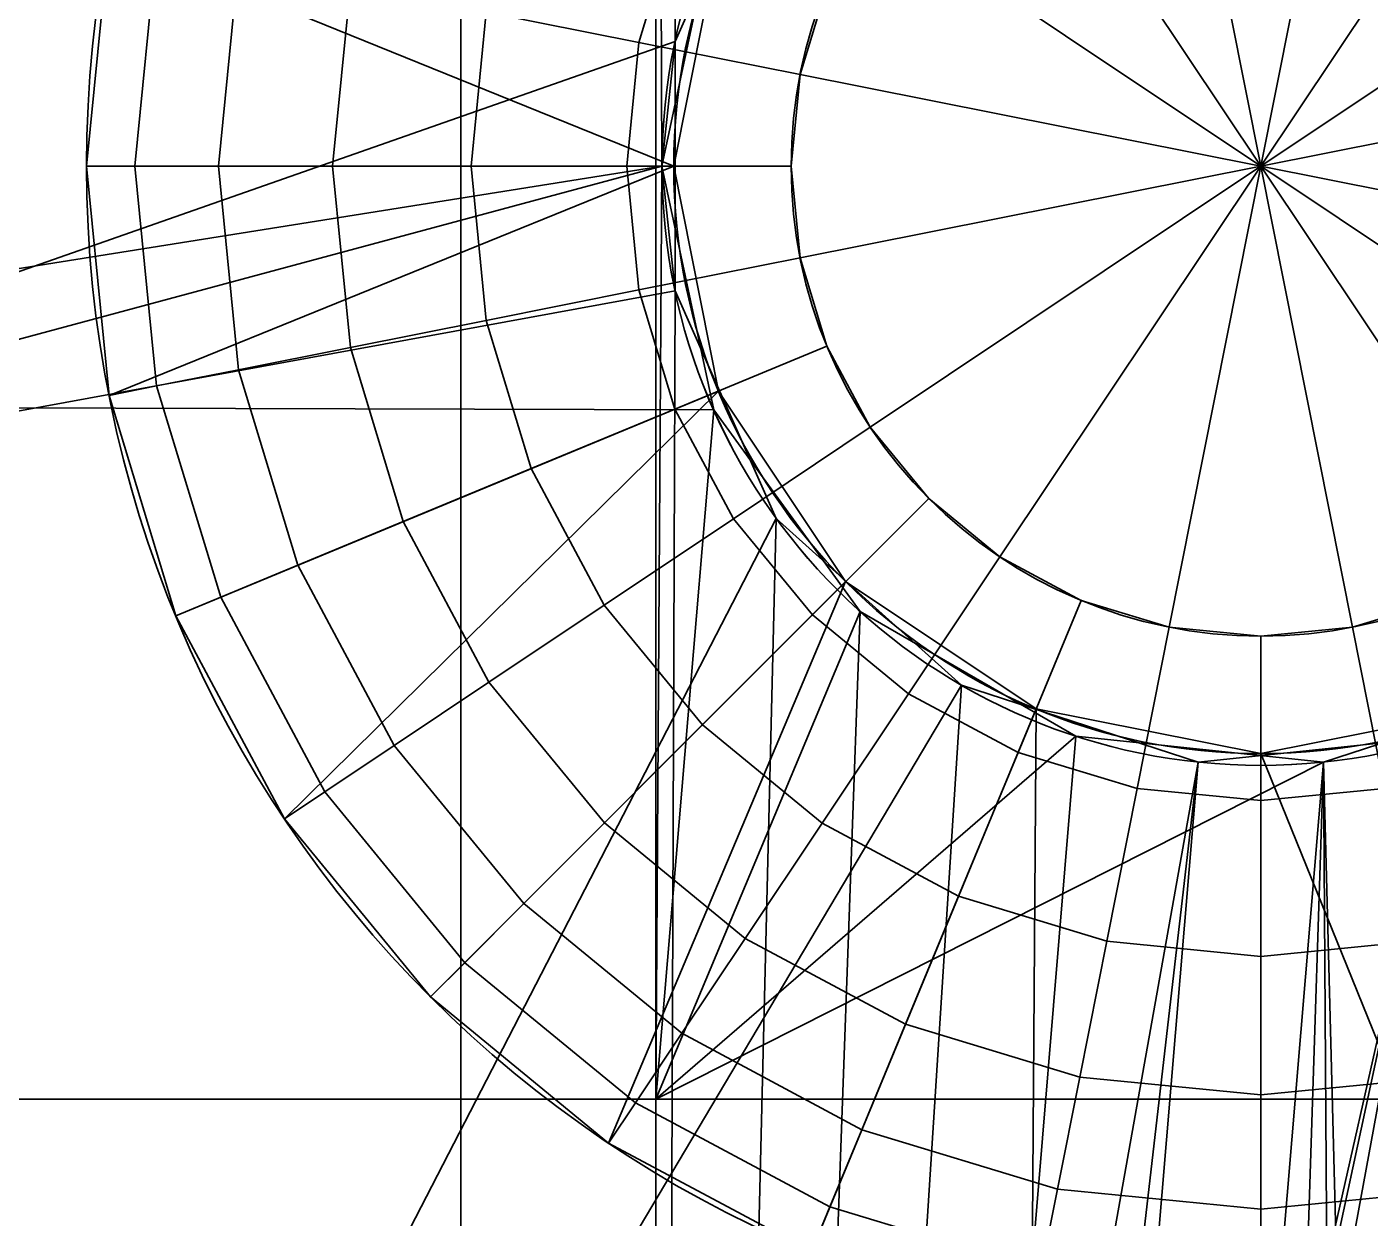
# Model space of a CAD drawing. Header units: millimetres. Extents: x 516 to 946, y 0 to 190.
# Drawn here: x 775.73 to 781.45, y 117.34 to 122.41 of the extents above; entities that cross this region are included whole.
import ezdxf

# ---------------------------------------------------------------- set-up
doc = ezdxf.new("R2010")
doc.units = ezdxf.units.MM
doc.layers.add('1', color=7, linetype='Continuous', true_color=0xffffff)

# ---------------------------------------------------------------- blocks, each defined once
blk = doc.blocks.new('UG_SURFACE_001')
at = {"layer": '1', "color": 252, "linetype": 'Continuous', "lineweight": 35}
for points in [[(262.028575, 128.719792, 3.5), (256.952375, 128.719792, 3.5), (256.952375, 117.845915, 3.5), (262.028575, 117.845915, 3.5)], [(262.028575, 117.845915, 1.5), (256.952375, 117.845915, 1.5), (256.952375, 128.719792, 1.5), (262.028575, 128.719792, 1.5)], [(262.858123, 128.719792, 3.5), (262.028575, 128.719792, 3.5), (262.028575, 117.845915, 3.5), (262.858123, 117.845915, 3.5)], [(262.858123, 117.845915, 1.5), (262.028575, 117.845915, 1.5), (262.028575, 128.719792, 1.5), (262.858123, 128.719792, 1.5)], [(262.858123, 128.719792, 3.5), (262.858123, 117.845915, 3.5), (262.884736, 121.816576, 3.5)], [(262.884736, 121.816576, 3.5), (263.105214, 122.853756, 3.5), (262.858123, 128.719792, 3.5)], [(262.858123, 128.719792, 1.5), (263.105214, 122.853756, 1.5), (262.884736, 121.816576, 1.5)], [(262.884736, 121.816576, 1.5), (262.858123, 117.845915, 1.5), (262.858123, 128.719792, 1.5)], [(263.105214, 122.853756, 1.5), (263.105214, 122.853756, 3.5), (262.884736, 121.816576, 3.5), (262.884736, 121.816576, 1.5)], [(263.105214, 120.779395, 3.5), (262.884736, 121.816576, 3.5), (262.858123, 117.845915, 3.5)], [(262.858123, 117.845915, 1.5), (262.884736, 121.816576, 1.5), (263.105214, 120.779395, 1.5)], [(262.884736, 121.816576, 1.5), (262.884736, 121.816576, 3.5), (263.105214, 120.779395, 3.5), (263.105214, 120.779395, 1.5)], [(262.858123, 117.845915, 3.5), (263.72847, 119.921558, 3.5), (263.105214, 120.779395, 3.5)], [(263.105214, 120.779395, 1.5), (263.72847, 119.921558, 1.5), (262.858123, 117.845915, 1.5)], [(263.105214, 120.779395, 1.5), (263.105214, 120.779395, 3.5), (263.72847, 119.921558, 3.5), (263.72847, 119.921558, 1.5)], [(262.858123, 117.845915, 3.5), (264.646769, 119.391382, 3.5), (263.72847, 119.921558, 3.5)], [(263.72847, 119.921558, 1.5), (264.646769, 119.391382, 1.5), (262.858123, 117.845915, 1.5)], [(263.72847, 119.921558, 1.5), (263.72847, 119.921558, 3.5), (264.646769, 119.391382, 3.5), (264.646769, 119.391382, 1.5)], [(266.709745, 119.608209, 3.5), (265.701294, 119.280547, 3.5), (262.858123, 117.845915, 3.5), (280.506521, 117.845915, 3.5)], [(280.506521, 117.845915, 1.5), (262.858123, 117.845915, 1.5), (265.701294, 119.280547, 1.5), (266.709745, 119.608209, 1.5)], [(265.701294, 119.280547, 1.5), (265.701294, 119.280547, 3.5), (266.709745, 119.608209, 3.5), (266.709745, 119.608209, 1.5)], [(265.701294, 119.280547, 3.5), (264.646769, 119.391382, 3.5), (262.858123, 117.845915, 3.5)], [(262.858123, 117.845915, 1.5), (264.646769, 119.391382, 1.5), (265.701294, 119.280547, 1.5)], [(264.646769, 119.391382, 1.5), (264.646769, 119.391382, 3.5), (265.701294, 119.280547, 3.5), (265.701294, 119.280547, 1.5)], [(262.028575, 117.845915, 3.5), (256.952375, 117.845915, 3.5), (256.952375, 113.101698, 3.5), (262.028575, 113.101698, 3.5)], [(262.028575, 113.101698, 1.5), (256.952375, 113.101698, 1.5), (256.952375, 117.845915, 1.5), (262.028575, 117.845915, 1.5)], [(262.858123, 117.845915, 3.5), (262.028575, 117.845915, 3.5), (262.028575, 113.101698, 3.5), (262.858123, 113.101698, 3.5)], [(262.858123, 113.101698, 1.5), (262.028575, 113.101698, 1.5), (262.028575, 117.845915, 1.5), (262.858123, 117.845915, 1.5)], [(280.506521, 117.845915, 3.5), (262.858123, 117.845915, 3.5), (262.858123, 113.101698, 3.5), (280.506521, 113.101698, 3.5)], [(280.506521, 113.101698, 1.5), (262.858123, 113.101698, 1.5), (262.858123, 117.845915, 1.5), (280.506521, 117.845915, 1.5)]]:
    blk.add_3dface(points, dxfattribs=at)
blk = doc.blocks.new('1стенка_MODEL')
at = {"layer": '1', "color": 252, "linetype": 'Continuous', "lineweight": 35, "extrusion": (0, 0, -1)}
blk.add_circle((-265.43475, 121.816575, -3.5), 2.55, dxfattribs=at)
at = {"layer": '1', "color": 252, "linetype": 'Continuous', "lineweight": 35}
blk.add_circle((265.43475, 121.816575, 1.5), 2.55, dxfattribs=at)
blk.add_blockref('UG_SURFACE_001', (0, 0), dxfattribs=at)
blk = doc.blocks.new('UG_SURFACE_002')
at = {"layer": '1', "color": 252, "linetype": 'Continuous', "lineweight": 35}
for points in [[(411.854982, 119.865932, 5.446716), (7.670435, 169.493556, 5.446716), (7.557361, 169.278637, 5.294975), (411.920667, 119.629063, 5.294975)], [(7.670435, 169.493556, 5.446716), (411.854982, 119.865932, 5.446716), (216.667414, 144.101843, 5.5), (201.001778, 146.025345, 5.5)], [(411.920667, 119.629063, 5.294975), (7.557361, 169.278637, 5.294975), (7.481808, 169.135034, 5.067878), (411.964566, 119.470797, 5.067878)], [(411.964566, 119.470797, 5.067878), (7.481808, 169.135034, 5.067878), (7.455277, 169.084609, 4.8), (411.979973, 119.415216, 4.8)], [(149.334699, 151.664004, 3.5), (161.549926, 150.164157, 3.5), (411.979973, 119.415216, 4.8), (7.455277, 169.084609, 4.8)], [(411.979973, 119.415216, 4.8), (161.549926, 150.164157, 3.5), (181.150854, 147.757471, 3.5)], [(411.979973, 119.415216, 4.8), (181.150854, 147.757471, 3.5), (189.036548, 146.789238, 3.5)], [(411.979973, 119.415216, 4.8), (189.036548, 146.789238, 3.5), (201.001778, 145.320088, 3.5)], [(411.979973, 119.415216, 4.8), (201.001778, 145.320088, 3.5), (210.923553, 144.101843, 3.5)], [(411.979973, 119.415216, 4.8), (210.923553, 144.101843, 3.5), (220.852703, 142.882705, 3.5)], [(220.852703, 143.587962, 5.5), (216.667414, 144.101843, 5.5), (411.854982, 119.865932, 5.446716)], [(411.854982, 119.865932, 5.446716), (234.482244, 141.914457, 5.5), (220.852703, 143.587962, 5.5)], [(411.979973, 119.415216, 4.8), (220.852703, 142.882705, 3.5), (228.738382, 141.914457, 3.5)], [(411.979973, 119.415216, 4.8), (228.738382, 141.914457, 3.5), (248.589307, 139.477074, 3.5)], [(411.854982, 119.865932, 5.446716), (240.703627, 141.150564, 5.5), (234.482244, 141.914457, 5.5)], [(254.333168, 139.477074, 5.5), (240.703627, 141.150564, 5.5), (411.854982, 119.865932, 5.446716)], [(411.979973, 119.415216, 4.8), (248.589307, 139.477074, 3.5), (260.30454, 138.03862, 3.5)], [(411.854982, 119.865932, 5.446716), (260.30454, 138.743877, 5.5), (254.333168, 139.477074, 5.5)], [(274.184078, 137.039676, 5.5), (260.30454, 138.743877, 5.5), (411.854982, 119.865932, 5.446716)], [(411.979973, 119.415216, 4.8), (260.30454, 138.03862, 3.5), (280.655473, 135.539845, 3.5)]]:
    blk.add_3dface(points, dxfattribs=at)
blk = doc.blocks.new('3пояс_верхний_MODEL')
at = {"layer": '1', "color": 252, "linetype": 'Continuous', "lineweight": 35}
blk.add_blockref('UG_SURFACE_002', (0, 0), dxfattribs=at)
blk = doc.blocks.new('UG_SURFACE_009')
at = {"layer": '1', "color": 252, "linetype": 'Continuous', "lineweight": 35}
for points in [[(257.145762, 128.96879, 5.5), (261.699051, 149.744645, 5.5), (262.858123, 150.520265, 5.5), (262.858123, 99.289857, 5.5)], [(262.858123, 99.289857, 5.5), (262.858123, 150.520265, 5.5), (262.940466, 122.346751, 5.5), (262.940466, 121.2864, 5.5)], [(263.371766, 123.315424, 5.5), (262.940466, 122.346751, 5.5), (262.858123, 150.520265, 5.5)], [(262.940466, 122.346751, 7), (263.371766, 123.315424, 7), (258.99449, 135.264337, 7), (256.605238, 120.127857, 7)], [(277.752072, 130.618811, 5.5), (264.56365, 99.390544, 5.5), (267.141044, 119.921558, 5.5), (267.7643, 120.779395, 5.5)], [(265.481949, 98.860368, 5.5), (264.56365, 99.390544, 5.5), (277.752072, 130.618811, 5.5), (274.910837, 108.508267, 5.5)], [(262.858123, 99.289857, 5.5), (262.500674, 99.17371, 5.5), (254.832983, 107.82595, 5.5), (257.145762, 128.96879, 5.5)], [(262.940466, 122.346751, 7), (262.940466, 122.346751, 5.5), (263.371766, 123.315424, 5.5), (263.371766, 123.315424, 7)], [(262.884736, 121.816576, 7), (262.940466, 122.346751, 7), (256.605238, 120.127857, 7)], [(262.940466, 122.346751, 5.5), (262.940466, 122.346751, 7), (262.884736, 121.816576, 7)], [(262.884736, 121.816576, 7), (262.940466, 121.2864, 5.5), (262.940466, 122.346751, 5.5)], [(256.605238, 120.127857, 7), (262.940466, 121.2864, 7), (262.884736, 121.816576, 7)], [(262.884736, 121.816576, 7), (262.940466, 121.2864, 7), (262.940466, 121.2864, 5.5)], [(264.56365, 99.390544, 7), (267.984748, 121.816576, 7), (267.7643, 120.779395, 7)], [(267.984748, 121.816576, 7), (264.56365, 99.390544, 7), (265.481949, 98.860368, 7)], [(267.984748, 121.816576, 7), (265.481949, 98.860368, 7), (266.105205, 98.002523, 7)], [(256.605238, 120.127857, 7), (255.390465, 104.852207, 7), (263.371766, 120.31772, 7), (262.940466, 121.2864, 7)], [(262.940466, 121.2864, 5.5), (263.371766, 120.31772, 5.5), (262.858123, 99.289857, 5.5)], [(263.371766, 120.31772, 7), (263.371766, 120.31772, 5.5), (262.940466, 121.2864, 5.5), (262.940466, 121.2864, 7)], [(267.7643, 120.779395, 7), (267.141044, 119.921558, 7), (264.56365, 99.390544, 7)], [(264.159739, 119.608209, 7), (263.371766, 120.31772, 7), (255.390465, 104.852207, 7)], [(262.858123, 99.289857, 5.5), (263.371766, 120.31772, 5.5), (264.159739, 119.608209, 5.5)], [(264.159739, 119.608209, 7), (264.159739, 119.608209, 5.5), (263.371766, 120.31772, 5.5), (263.371766, 120.31772, 7)], [(267.141044, 119.921558, 7), (266.222745, 119.391382, 7), (263.509125, 99.501379, 7), (264.56365, 99.390544, 7)], [(264.56365, 99.390544, 5.5), (266.222745, 119.391382, 5.5), (267.141044, 119.921558, 5.5)], [(261.281401, 97.495519, 7), (265.16819, 119.280547, 7), (264.159739, 119.608209, 7), (255.390465, 104.852207, 7)], [(264.159739, 119.608209, 5.5), (265.16819, 119.280547, 5.5), (262.858123, 99.289857, 5.5)], [(265.16819, 119.280547, 7), (265.16819, 119.280547, 5.5), (264.159739, 119.608209, 5.5), (264.159739, 119.608209, 7)], [(261.281401, 97.495519, 7), (266.222745, 119.391382, 7), (265.16819, 119.280547, 7)], [(266.222745, 119.391382, 7), (261.281401, 97.495519, 7), (261.71267, 98.464198, 7)], [(266.222745, 119.391382, 7), (261.71267, 98.464198, 7), (262.500674, 99.17371, 7)], [(262.500674, 99.17371, 7), (263.509125, 99.501379, 7), (266.222745, 119.391382, 7)], [(265.16819, 119.280547, 5.5), (266.222745, 119.391382, 5.5), (264.56365, 99.390544, 5.5), (263.509125, 99.501379, 5.5)], [(266.222745, 119.391382, 7), (266.222745, 119.391382, 5.5), (265.16819, 119.280547, 5.5), (265.16819, 119.280547, 7)], [(263.509125, 99.501379, 5.5), (262.858123, 99.289857, 5.5), (265.16819, 119.280547, 5.5)]]:
    blk.add_3dface(points, dxfattribs=at)
blk = doc.blocks.new('6стойка_отверстие_ровнее_MODEL')
at = {"layer": '1', "color": 252, "linetype": 'Continuous', "lineweight": 35}
blk.add_circle((265.4348, 121.8166, 5.5), 2.55, dxfattribs=at)
at = {"layer": '1', "color": 252, "linetype": 'Continuous', "lineweight": 35, "extrusion": (0, 0, -1)}
blk.add_circle((-265.4348, 121.8166, -7), 2.55, dxfattribs=at)
blk.add_arc((-453.7756, 96.7618, -6.3), 199.25, 344.826358, 15.421108, dxfattribs=at)
at = {"layer": '1', "color": 252, "linetype": 'Continuous', "lineweight": 35}
for centre, radius, start, end in [((453.7756, 96.7618, 5.5), 199.25, 164.578892, 195.173642), ((453.7756, 96.7618, 7), 198.55, 164.653937, 195.097406)]:
    blk.add_arc(centre, radius, start, end, dxfattribs=at)
blk.add_blockref('UG_SURFACE_009', (0, 0), dxfattribs=at)
blk = doc.blocks.new('UG_SURFACE_010')
at = {"layer": '1', "color": 252, "linetype": 'Continuous', "lineweight": 35}
for points in [[(263.105214, 122.853756, 3.5), (262.884736, 121.816576, 3.5), (256.484419, 120.798707, 3.5), (258.157283, 131.905213, 3.5)], [(258.157283, 131.905213, 5.5), (256.484419, 120.798707, 5.5), (262.884736, 121.816576, 5.5), (263.105214, 122.853756, 5.5)], [(263.105214, 122.853756, 3.5), (263.105214, 122.853756, 5.5), (262.884736, 121.816576, 5.5), (262.884736, 121.816576, 3.5)], [(256.484419, 120.798707, 3.5), (262.884736, 121.816576, 3.5), (263.105214, 120.779395, 3.5)], [(263.105214, 120.779395, 5.5), (262.884736, 121.816576, 5.5), (256.484419, 120.798707, 5.5)], [(262.884736, 121.816576, 3.5), (262.884736, 121.816576, 5.5), (263.105214, 120.779395, 5.5), (263.105214, 120.779395, 3.5)], [(255.402476, 108.996242, 3.5), (256.484419, 120.798707, 3.5), (262.987673, 99.390544, 3.5), (262.069374, 98.860368, 3.5)], [(262.069374, 98.860368, 5.5), (262.987673, 99.390544, 5.5), (256.484419, 120.798707, 5.5), (255.402476, 108.996242, 5.5)], [(263.105214, 120.779395, 3.5), (263.72847, 119.921558, 3.5), (262.987673, 99.390544, 3.5), (256.484419, 120.798707, 3.5)], [(256.484419, 120.798707, 5.5), (262.987673, 99.390544, 5.5), (263.72847, 119.921558, 5.5), (263.105214, 120.779395, 5.5)], [(263.105214, 120.779395, 3.5), (263.105214, 120.779395, 5.5), (263.72847, 119.921558, 5.5), (263.72847, 119.921558, 3.5)], [(263.72847, 119.921558, 3.5), (264.646769, 119.391382, 3.5), (262.987673, 99.390544, 3.5)], [(262.987673, 99.390544, 5.5), (264.646769, 119.391382, 5.5), (263.72847, 119.921558, 5.5)], [(263.72847, 119.921558, 3.5), (263.72847, 119.921558, 5.5), (264.646769, 119.391382, 5.5), (264.646769, 119.391382, 3.5)], [(265.701294, 119.280547, 3.5), (266.709745, 119.608209, 3.5), (274.405003, 108.43499, 3.5), (265.050679, 99.17371, 3.5)], [(265.701294, 119.280547, 3.5), (265.701294, 119.280547, 5.5), (266.709745, 119.608209, 5.5), (266.709745, 119.608209, 3.5)], [(274.405003, 108.43499, 5.5), (266.709745, 119.608209, 5.5), (265.701294, 119.280547, 5.5), (266.269952, 97.495519, 5.5)], [(264.042199, 99.501379, 3.5), (262.987673, 99.390544, 3.5), (264.646769, 119.391382, 3.5), (265.701294, 119.280547, 3.5)], [(265.701294, 119.280547, 5.5), (264.646769, 119.391382, 5.5), (262.987673, 99.390544, 5.5), (264.042199, 99.501379, 5.5)], [(264.646769, 119.391382, 3.5), (264.646769, 119.391382, 5.5), (265.701294, 119.280547, 5.5), (265.701294, 119.280547, 3.5)], [(265.050679, 99.17371, 3.5), (264.042199, 99.501379, 3.5), (265.701294, 119.280547, 3.5)], [(265.701294, 119.280547, 5.5), (264.042199, 99.501379, 5.5), (265.050679, 99.17371, 5.5)], [(265.050679, 99.17371, 5.5), (265.838653, 98.464198, 5.5), (265.701294, 119.280547, 5.5)], [(265.838653, 98.464198, 5.5), (266.269952, 97.495519, 5.5), (265.701294, 119.280547, 5.5)]]:
    blk.add_3dface(points, dxfattribs=at)
blk = doc.blocks.new('7прокладка_отв_ровнее_MODEL')
at = {"layer": '1', "color": 252, "linetype": 'Continuous', "lineweight": 35, "extrusion": (0, 0, -1)}
for centre in [(-265.4348, 121.8166, -3.5), (-265.4348, 121.8166, -5.5)]:
    blk.add_circle(centre, 2.55, dxfattribs=at)
at = {"layer": '1', "color": 252, "linetype": 'Continuous', "lineweight": 35}
blk.add_blockref('UG_SURFACE_010', (0, 0), dxfattribs=at)
blk = doc.blocks.new('UG_SURFACE_008')
at = {"layer": '1', "color": 252, "linetype": 'Continuous', "lineweight": 35}
for points in [[(-1.11114, 1.662939, -2.5), (-0.765367, 1.847759, -2.5), (-0.390181, 1.96157, -2.5), (0, 0, -2.5)], [(-0.390181, 1.96157, 8), (-0.765367, 1.847759, 8), (-1.11114, 1.662939, 8), (0, 0, 8)], [(-0.390181, 1.96157, -2.5), (0, 2, -2.5), (0.390181, 1.96157, -2.5), (0, 0, -2.5)], [(0.390181, 1.96157, 8), (0, 2, 8), (-0.390181, 1.96157, 8), (0, 0, 8)], [(0.390181, 1.96157, -2.5), (0.765367, 1.847759, -2.5), (1.11114, 1.662939, -2.5), (0, 0, -2.5)], [(1.11114, 1.662939, 8), (0.765367, 1.847759, 8), (0.390181, 1.96157, 8), (0, 0, 8)], [(-2.5, 0), (-2.309699, 0.956709), (-4.619398, 1.913417), (-4.903927, 0.975452)], [(-1.662939, 1.11114, -2.5), (-1.414214, 1.414214, -2.5), (-1.11114, 1.662939, -2.5), (0, 0, -2.5)], [(-1.11114, 1.662939, 8), (-1.414214, 1.414214, 8), (-1.662939, 1.11114, 8), (0, 0, 8)], [(1.11114, 1.662939, -2.5), (1.414214, 1.414214, -2.5), (1.662939, 1.11114, -2.5), (0, 0, -2.5)], [(1.662939, 1.11114, 8), (1.414214, 1.414214, 8), (1.11114, 1.662939, 8), (0, 0, 8)], [(-2.494494, 1.033253, -2.41858), (-2.648141, 0.526748, -2.41858), (-3.298055, 0.656024, -2.178669), (-3.1067, 1.286837, -2.178669)], [(-3.1067, 1.286837, 7.678669), (-3.298055, 0.656024, 7.678669), (-2.648141, 0.526748, 7.91858), (-2.494494, 1.033253, 7.91858)], [(0, 0, -2.5), (-1.96157, 0.390181, -2.5), (-1.847759, 0.765367, -2.5), (-1.662939, 1.11114, -2.5)], [(-1.662939, 1.11114, 8), (-1.847759, 0.765367, 8), (-1.96157, 0.390181, 8), (0, 0, 8)], [(1.662939, 1.11114, -2.5), (1.847759, 0.765367, -2.5), (1.96157, 0.390181, -2.5), (0, 0, -2.5)], [(1.96157, 0.390181, 8), (1.847759, 0.765367, 8), (1.662939, 1.11114, 8), (0, 0, 8)], [(-1.847759, 0.765367, -2.5), (-1.96157, 0.390181, -2.5), (-2.648141, 0.526748, -2.41858), (-2.494494, 1.033253, -2.41858)], [(-2.494494, 1.033253, 7.91858), (-2.648141, 0.526748, 7.91858), (-1.96157, 0.390181, 8), (-1.847759, 0.765367, 8)], [(-4.701573, 0.935201, -0.673863), (-4.793682, 0, -0.673863), (-5, 0), (-4.903927, 0.975452)], [(-4.903927, 0.975452), (-5, 0), (-2.5, 0)], [(-2.309699, 0.956709, 5.5), (-2.5, 0, 5.5), (-5, 0, 5.5), (-4.903927, 0.975452, 5.5)], [(-4.903927, 0.975452, 5.5), (-5, 0, 5.5), (-4.793682, 0, 6.173863), (-4.701573, 0.935201, 6.173863)], [(-4.352931, 0.865852, -1.282384), (-4.43821, 0, -1.282384), (-4.793682, 0, -0.673863), (-4.701573, 0.935201, -0.673863)], [(-4.701573, 0.935201, 6.173863), (-4.793682, 0, 6.173863), (-4.43821, 0, 6.782384), (-4.352931, 0.865852, 6.782384)], [(-2.5, 0), (-2.5, 0, 5.5), (-2.309699, 0.956709, 5.5), (-2.309699, 0.956709)], [(-3.876615, 0.771107, -1.793075), (-3.952562, 0, -1.793075), (-4.43821, 0, -1.282384), (-4.352931, 0.865852, -1.282384)], [(-4.352931, 0.865852, 6.782384), (-4.43821, 0, 6.782384), (-3.952562, 0, 7.293075), (-3.876615, 0.771107, 7.293075)], [(-3.298055, 0.656024, -2.178669), (-3.362668, 0, -2.178669), (-3.952562, 0, -1.793075), (-3.876615, 0.771107, -1.793075)], [(-3.876615, 0.771107, 7.293075), (-3.952562, 0, 7.293075), (-3.362668, 0, 7.678669), (-3.298055, 0.656024, 7.678669)], [(-2.648141, 0.526748, -2.41858), (-2.700021, 0, -2.41858), (-3.362668, 0, -2.178669), (-3.298055, 0.656024, -2.178669)], [(-3.298055, 0.656024, 7.678669), (-3.362668, 0, 7.678669), (-2.700021, 0, 7.91858), (-2.648141, 0.526748, 7.91858)], [(-1.96157, 0.390181, -2.5), (-2, 0, -2.5), (-2.700021, 0, -2.41858), (-2.648141, 0.526748, -2.41858)], [(-2.648141, 0.526748, 7.91858), (-2.700021, 0, 7.91858), (-2, 0, 8), (-1.96157, 0.390181, 8)], [(-1.96157, -0.390181, -2.5), (-2, 0, -2.5), (-1.96157, 0.390181, -2.5), (0, 0, -2.5)], [(-1.96157, 0.390181, 8), (-2, 0, 8), (-1.96157, -0.390181, 8), (0, 0, 8)], [(1.96157, 0.390181, -2.5), (2, 0, -2.5), (1.96157, -0.390181, -2.5), (0, 0, -2.5)], [(1.96157, -0.390181, 8), (2, 0, 8), (1.96157, 0.390181, 8), (0, 0, 8)], [(-4.793682, 0, -0.673863), (-4.701573, -0.935201, -0.673863), (-4.903927, -0.975452), (-5, 0)], [(-2.5, 0), (-5, 0), (-4.903927, -0.975452)], [(-4.903927, -0.975452, 5.5), (-5, 0, 5.5), (-2.5, 0, 5.5)], [(-5, 0, 5.5), (-4.903927, -0.975452, 5.5), (-4.701573, -0.935201, 6.173863), (-4.793682, 0, 6.173863)], [(-4.903927, -0.975452), (-4.619398, -1.913417), (-2.309699, -0.956709), (-2.5, 0)], [(-2.5, 0, 5.5), (-2.309699, -0.956709, 5.5), (-4.619398, -1.913417, 5.5), (-4.903927, -0.975452, 5.5)], [(-4.43821, 0, -1.282384), (-4.352931, -0.865852, -1.282384), (-4.701573, -0.935201, -0.673863), (-4.793682, 0, -0.673863)], [(-4.793682, 0, 6.173863), (-4.701573, -0.935201, 6.173863), (-4.352931, -0.865852, 6.782384), (-4.43821, 0, 6.782384)], [(-3.952562, 0, -1.793075), (-3.876615, -0.771107, -1.793075), (-4.352931, -0.865852, -1.282384), (-4.43821, 0, -1.282384)], [(-4.43821, 0, 6.782384), (-4.352931, -0.865852, 6.782384), (-3.876615, -0.771107, 7.293075), (-3.952562, 0, 7.293075)], [(-3.362668, 0, -2.178669), (-3.298055, -0.656024, -2.178669), (-3.876615, -0.771107, -1.793075), (-3.952562, 0, -1.793075)], [(-3.952562, 0, 7.293075), (-3.876615, -0.771107, 7.293075), (-3.298055, -0.656024, 7.678669), (-3.362668, 0, 7.678669)], [(-2.700021, 0, -2.41858), (-2.648141, -0.526748, -2.41858), (-3.298055, -0.656024, -2.178669), (-3.362668, 0, -2.178669)], [(-3.362668, 0, 7.678669), (-3.298055, -0.656024, 7.678669), (-2.648141, -0.526748, 7.91858), (-2.700021, 0, 7.91858)], [(-2, 0, -2.5), (-1.96157, -0.390181, -2.5), (-2.648141, -0.526748, -2.41858), (-2.700021, 0, -2.41858)], [(-2.700021, 0, 7.91858), (-2.648141, -0.526748, 7.91858), (-1.96157, -0.390181, 8), (-2, 0, 8)], [(-2.309699, -0.956709), (-2.309699, -0.956709, 5.5), (-2.5, 0, 5.5), (-2.5, 0)], [(-1.662939, -1.11114, -2.5), (-1.847759, -0.765367, -2.5), (-1.96157, -0.390181, -2.5), (0, 0, -2.5)], [(0, 0, 8), (-1.96157, -0.390181, 8), (-1.847759, -0.765367, 8), (-1.662939, -1.11114, 8)], [(-1.11114, -1.662939, -2.5), (-1.414214, -1.414214, -2.5), (-1.662939, -1.11114, -2.5), (0, 0, -2.5)], [(-1.662939, -1.11114, 8), (-1.414214, -1.414214, 8), (-1.11114, -1.662939, 8), (0, 0, 8)], [(-0.390181, -1.96157, -2.5), (-0.765367, -1.847759, -2.5), (-1.11114, -1.662939, -2.5), (0, 0, -2.5)], [(-1.11114, -1.662939, 8), (-0.765367, -1.847759, 8), (-0.390181, -1.96157, 8), (0, 0, 8)], [(0.390181, -1.96157, -2.5), (0, -2, -2.5), (-0.390181, -1.96157, -2.5), (0, 0, -2.5)], [(-0.390181, -1.96157, 8), (0, -2, 8), (0.390181, -1.96157, 8), (0, 0, 8)], [(1.96157, -0.390181, -2.5), (1.847759, -0.765367, -2.5), (1.662939, -1.11114, -2.5), (0, 0, -2.5)], [(1.662939, -1.11114, -2.5), (1.414214, -1.414214, -2.5), (1.11114, -1.662939, -2.5), (0, 0, -2.5)], [(1.11114, -1.662939, -2.5), (0.765367, -1.847759, -2.5), (0.390181, -1.96157, -2.5), (0, 0, -2.5)], [(0.390181, -1.96157, 8), (0.765367, -1.847759, 8), (1.11114, -1.662939, 8), (0, 0, 8)], [(1.11114, -1.662939, 8), (1.414214, -1.414214, 8), (1.662939, -1.11114, 8), (0, 0, 8)], [(1.662939, -1.11114, 8), (1.847759, -0.765367, 8), (1.96157, -0.390181, 8), (0, 0, 8)], [(-1.96157, -0.390181, -2.5), (-1.847759, -0.765367, -2.5), (-2.494494, -1.033253, -2.41858), (-2.648141, -0.526748, -2.41858)], [(-2.648141, -0.526748, 7.91858), (-2.494494, -1.033253, 7.91858), (-1.847759, -0.765367, 8), (-1.96157, -0.390181, 8)], [(-2.648141, -0.526748, -2.41858), (-2.494494, -1.033253, -2.41858), (-3.1067, -1.286837, -2.178669), (-3.298055, -0.656024, -2.178669)], [(-3.298055, -0.656024, 7.678669), (-3.1067, -1.286837, 7.678669), (-2.494494, -1.033253, 7.91858), (-2.648141, -0.526748, 7.91858)], [(-3.298055, -0.656024, -2.178669), (-3.1067, -1.286837, -2.178669), (-3.651692, -1.51258, -1.793075), (-3.876615, -0.771107, -1.793075)], [(-3.876615, -0.771107, 7.293075), (-3.651692, -1.51258, 7.293075), (-3.1067, -1.286837, 7.678669), (-3.298055, -0.656024, 7.678669)], [(-3.876615, -0.771107, -1.793075), (-3.651692, -1.51258, -1.793075), (-4.100371, -1.698429, -1.282384), (-4.352931, -0.865852, -1.282384)], [(-4.352931, -0.865852, 6.782384), (-4.100371, -1.698429, 6.782384), (-3.651692, -1.51258, 7.293075), (-3.876615, -0.771107, 7.293075)], [(-1.847759, -0.765367, -2.5), (-1.662939, -1.11114, -2.5), (-2.244985, -1.500051, -2.41858), (-2.494494, -1.033253, -2.41858)], [(-2.494494, -1.033253, 7.91858), (-2.244985, -1.500051, 7.91858), (-1.662939, -1.11114, 8), (-1.847759, -0.765367, 8)], [(-4.352931, -0.865852, -1.282384), (-4.100371, -1.698429, -1.282384), (-4.428785, -1.834463, -0.673863), (-4.701573, -0.935201, -0.673863)], [(-4.701573, -0.935201, 6.173863), (-4.428785, -1.834463, 6.173863), (-4.100371, -1.698429, 6.782384), (-4.352931, -0.865852, 6.782384)], [(-4.701573, -0.935201, -0.673863), (-4.428785, -1.834463, -0.673863), (-4.619398, -1.913417), (-4.903927, -0.975452)], [(-4.903927, -0.975452, 5.5), (-4.619398, -1.913417, 5.5), (-4.428785, -1.834463, 6.173863), (-4.701573, -0.935201, 6.173863)], [(-2.309699, -0.956709), (-4.619398, -1.913417), (-4.157348, -2.777851)], [(-4.157348, -2.777851, 5.5), (-4.619398, -1.913417, 5.5), (-2.309699, -0.956709, 5.5)], [(-4.157348, -2.777851), (-3.535534, -3.535534), (-1.767767, -1.767767), (-2.309699, -0.956709)], [(-2.309699, -0.956709, 5.5), (-1.767767, -1.767767, 5.5), (-3.535534, -3.535534, 5.5), (-4.157348, -2.777851, 5.5)], [(-1.767767, -1.767767), (-1.767767, -1.767767, 5.5), (-2.309699, -0.956709, 5.5), (-2.309699, -0.956709)], [(-2.494494, -1.033253, -2.41858), (-2.244985, -1.500051, -2.41858), (-2.795956, -1.868198, -2.178669), (-3.1067, -1.286837, -2.178669)], [(-3.1067, -1.286837, 7.678669), (-2.795956, -1.868198, 7.678669), (-2.244985, -1.500051, 7.91858), (-2.494494, -1.033253, 7.91858)], [(-1.662939, -1.11114, -2.5), (-1.414214, -1.414214, -2.5), (-1.909203, -1.909203, -2.41858), (-2.244985, -1.500051, -2.41858)], [(-2.244985, -1.500051, 7.91858), (-1.909203, -1.909203, 7.91858), (-1.414214, -1.414214, 8), (-1.662939, -1.11114, 8)], [(-3.1067, -1.286837, -2.178669), (-2.795956, -1.868198, -2.178669), (-3.286436, -2.195926, -1.793075), (-3.651692, -1.51258, -1.793075)], [(-3.651692, -1.51258, 7.293075), (-3.286436, -2.195926, 7.293075), (-2.795956, -1.868198, 7.678669), (-3.1067, -1.286837, 7.678669)], [(-1.414214, -1.414214, -2.5), (-1.11114, -1.662939, -2.5), (-1.500051, -2.244985, -2.41858), (-1.909203, -1.909203, -2.41858)], [(-1.909203, -1.909203, 7.91858), (-1.500051, -2.244985, 7.91858), (-1.11114, -1.662939, 8), (-1.414214, -1.414214, 8)], [(-3.651692, -1.51258, -1.793075), (-3.286436, -2.195926, -1.793075), (-3.690237, -2.465737, -1.282384), (-4.100371, -1.698429, -1.282384)], [(-4.100371, -1.698429, 6.782384), (-3.690237, -2.465737, 6.782384), (-3.286436, -2.195926, 7.293075), (-3.651692, -1.51258, 7.293075)], [(-2.244985, -1.500051, -2.41858), (-1.909203, -1.909203, -2.41858), (-2.377765, -2.377765, -2.178669), (-2.795956, -1.868198, -2.178669)], [(-2.795956, -1.868198, 7.678669), (-2.377765, -2.377765, 7.678669), (-1.909203, -1.909203, 7.91858), (-2.244985, -1.500051, 7.91858)], [(-4.100371, -1.698429, -1.282384), (-3.690237, -2.465737, -1.282384), (-3.985801, -2.663227, -0.673863), (-4.428785, -1.834463, -0.673863)], [(-4.428785, -1.834463, 6.173863), (-3.985801, -2.663227, 6.173863), (-3.690237, -2.465737, 6.782384), (-4.100371, -1.698429, 6.782384)], [(-1.11114, -1.662939, -2.5), (-0.765367, -1.847759, -2.5), (-1.033253, -2.494494, -2.41858), (-1.500051, -2.244985, -2.41858)], [(-1.500051, -2.244985, 7.91858), (-1.033253, -2.494494, 7.91858), (-0.765367, -1.847759, 8), (-1.11114, -1.662939, 8)], [(-1.767767, -1.767767), (-3.535534, -3.535534), (-2.777851, -4.157348)], [(-2.777851, -4.157348, 5.5), (-3.535534, -3.535534, 5.5), (-1.767767, -1.767767, 5.5)], [(-2.777851, -4.157348), (-1.913417, -4.619398), (-0.956709, -2.309699), (-1.767767, -1.767767)], [(-1.767767, -1.767767, 5.5), (-0.956709, -2.309699, 5.5), (-1.913417, -4.619398, 5.5), (-2.777851, -4.157348, 5.5)], [(-0.956709, -2.309699), (-0.956709, -2.309699, 5.5), (-1.767767, -1.767767, 5.5), (-1.767767, -1.767767)], [(-4.428785, -1.834463, -0.673863), (-3.985801, -2.663227, -0.673863), (-4.157348, -2.777851), (-4.619398, -1.913417)], [(-4.619398, -1.913417, 5.5), (-4.157348, -2.777851, 5.5), (-3.985801, -2.663227, 6.173863), (-4.428785, -1.834463, 6.173863)], [(-2.795956, -1.868198, -2.178669), (-2.377765, -2.377765, -2.178669), (-2.794884, -2.794884, -1.793075), (-3.286436, -2.195926, -1.793075)], [(-3.286436, -2.195926, 7.293075), (-2.794884, -2.794884, 7.293075), (-2.377765, -2.377765, 7.678669), (-2.795956, -1.868198, 7.678669)], [(-0.765367, -1.847759, -2.5), (-0.390181, -1.96157, -2.5), (-0.526748, -2.648141, -2.41858), (-1.033253, -2.494494, -2.41858)], [(-1.033253, -2.494494, 7.91858), (-0.526748, -2.648141, 7.91858), (-0.390181, -1.96157, 8), (-0.765367, -1.847759, 8)], [(0.390181, -1.96157, -2.5), (0.765367, -1.847759, -2.5), (1.033253, -2.494494, -2.41858), (0.526748, -2.648141, -2.41858)], [(0.526748, -2.648141, 7.91858), (1.033253, -2.494494, 7.91858), (0.765367, -1.847759, 8), (0.390181, -1.96157, 8)], [(-1.909203, -1.909203, -2.41858), (-1.500051, -2.244985, -2.41858), (-1.868198, -2.795956, -2.178669), (-2.377765, -2.377765, -2.178669)], [(-2.377765, -2.377765, 7.678669), (-1.868198, -2.795956, 7.678669), (-1.500051, -2.244985, 7.91858), (-1.909203, -1.909203, 7.91858)], [(-0.390181, -1.96157, -2.5), (0, -2, -2.5), (0, -2.700021, -2.41858), (-0.526748, -2.648141, -2.41858)], [(-0.526748, -2.648141, 7.91858), (0, -2.700021, 7.91858), (0, -2, 8), (-0.390181, -1.96157, 8)], [(0, -2, -2.5), (0.390181, -1.96157, -2.5), (0.526748, -2.648141, -2.41858), (0, -2.700021, -2.41858)], [(0, -2.700021, 7.91858), (0.526748, -2.648141, 7.91858), (0.390181, -1.96157, 8), (0, -2, 8)], [(-3.286436, -2.195926, -1.793075), (-2.794884, -2.794884, -1.793075), (-3.138288, -3.138288, -1.282384), (-3.690237, -2.465737, -1.282384)], [(-3.690237, -2.465737, 6.782384), (-3.138288, -3.138288, 6.782384), (-2.794884, -2.794884, 7.293075), (-3.286436, -2.195926, 7.293075)], [(-1.500051, -2.244985, -2.41858), (-1.033253, -2.494494, -2.41858), (-1.286837, -3.1067, -2.178669), (-1.868198, -2.795956, -2.178669)], [(-1.868198, -2.795956, 7.678669), (-1.286837, -3.1067, 7.678669), (-1.033253, -2.494494, 7.91858), (-1.500051, -2.244985, 7.91858)], [(-0.956709, -2.309699), (-1.913417, -4.619398), (-0.975452, -4.903927)], [(-0.975452, -4.903927, 5.5), (-1.913417, -4.619398, 5.5), (-0.956709, -2.309699, 5.5)], [(-0.975452, -4.903927), (0, -5), (0, -2.5), (-0.956709, -2.309699)], [(-0.956709, -2.309699, 5.5), (0, -2.5, 5.5), (0, -5, 5.5), (-0.975452, -4.903927, 5.5)], [(0, -2.5), (0, -2.5, 5.5), (-0.956709, -2.309699, 5.5), (-0.956709, -2.309699)], [(0.975452, -4.903927), (1.913417, -4.619398), (0.956709, -2.309699), (0, -2.5)], [(0.956709, -2.309699), (0.956709, -2.309699, 5.5), (0, -2.5, 5.5), (0, -2.5)], [(0, -2.5, 5.5), (0.956709, -2.309699, 5.5), (1.913417, -4.619398, 5.5), (0.975452, -4.903927, 5.5)], [(-2.377765, -2.377765, -2.178669), (-1.868198, -2.795956, -2.178669), (-2.195926, -3.286436, -1.793075), (-2.794884, -2.794884, -1.793075)], [(-2.794884, -2.794884, 7.293075), (-2.195926, -3.286436, 7.293075), (-1.868198, -2.795956, 7.678669), (-2.377765, -2.377765, 7.678669)], [(-3.690237, -2.465737, -1.282384), (-3.138288, -3.138288, -1.282384), (-3.389645, -3.389645, -0.673863), (-3.985801, -2.663227, -0.673863)], [(-3.985801, -2.663227, 6.173863), (-3.389645, -3.389645, 6.173863), (-3.138288, -3.138288, 6.782384), (-3.690237, -2.465737, 6.782384)], [(-1.033253, -2.494494, -2.41858), (-0.526748, -2.648141, -2.41858), (-0.656024, -3.298055, -2.178669), (-1.286837, -3.1067, -2.178669)], [(-1.286837, -3.1067, 7.678669), (-0.656024, -3.298055, 7.678669), (-0.526748, -2.648141, 7.91858), (-1.033253, -2.494494, 7.91858)], [(0, -2.5), (0, -5), (0.975452, -4.903927)], [(0.975452, -4.903927, 5.5), (0, -5, 5.5), (0, -2.5, 5.5)], [(-3.985801, -2.663227, -0.673863), (-3.389645, -3.389645, -0.673863), (-3.535534, -3.535534), (-4.157348, -2.777851)], [(-4.157348, -2.777851, 5.5), (-3.535534, -3.535534, 5.5), (-3.389645, -3.389645, 6.173863), (-3.985801, -2.663227, 6.173863)], [(-0.526748, -2.648141, -2.41858), (0, -2.700021, -2.41858), (0, -3.362668, -2.178669), (-0.656024, -3.298055, -2.178669)], [(-0.656024, -3.298055, 7.678669), (0, -3.362668, 7.678669), (0, -2.700021, 7.91858), (-0.526748, -2.648141, 7.91858)], [(0, -2.700021, -2.41858), (0.526748, -2.648141, -2.41858), (0.656024, -3.298055, -2.178669), (0, -3.362668, -2.178669)], [(0, -3.362668, 7.678669), (0.656024, -3.298055, 7.678669), (0.526748, -2.648141, 7.91858), (0, -2.700021, 7.91858)], [(-2.794884, -2.794884, -1.793075), (-2.195926, -3.286436, -1.793075), (-2.465737, -3.690237, -1.282384), (-3.138288, -3.138288, -1.282384)], [(-3.138288, -3.138288, 6.782384), (-2.465737, -3.690237, 6.782384), (-2.195926, -3.286436, 7.293075), (-2.794884, -2.794884, 7.293075)], [(-1.868198, -2.795956, -2.178669), (-1.286837, -3.1067, -2.178669), (-1.51258, -3.651692, -1.793075), (-2.195926, -3.286436, -1.793075)], [(-2.195926, -3.286436, 7.293075), (-1.51258, -3.651692, 7.293075), (-1.286837, -3.1067, 7.678669), (-1.868198, -2.795956, 7.678669)], [(-3.138288, -3.138288, -1.282384), (-2.465737, -3.690237, -1.282384), (-2.663227, -3.985801, -0.673863), (-3.389645, -3.389645, -0.673863)], [(-3.389645, -3.389645, 6.173863), (-2.663227, -3.985801, 6.173863), (-2.465737, -3.690237, 6.782384), (-3.138288, -3.138288, 6.782384)], [(-1.286837, -3.1067, -2.178669), (-0.656024, -3.298055, -2.178669), (-0.771107, -3.876615, -1.793075), (-1.51258, -3.651692, -1.793075)], [(-1.51258, -3.651692, 7.293075), (-0.771107, -3.876615, 7.293075), (-0.656024, -3.298055, 7.678669), (-1.286837, -3.1067, 7.678669)], [(-2.195926, -3.286436, -1.793075), (-1.51258, -3.651692, -1.793075), (-1.698429, -4.100371, -1.282384), (-2.465737, -3.690237, -1.282384)], [(-2.465737, -3.690237, 6.782384), (-1.698429, -4.100371, 6.782384), (-1.51258, -3.651692, 7.293075), (-2.195926, -3.286436, 7.293075)], [(-0.656024, -3.298055, -2.178669), (0, -3.362668, -2.178669), (0, -3.952562, -1.793075), (-0.771107, -3.876615, -1.793075)], [(-0.771107, -3.876615, 7.293075), (0, -3.952562, 7.293075), (0, -3.362668, 7.678669), (-0.656024, -3.298055, 7.678669)], [(0, -3.362668, -2.178669), (0.656024, -3.298055, -2.178669), (0.771107, -3.876615, -1.793075), (0, -3.952562, -1.793075)], [(0, -3.952562, 7.293075), (0.771107, -3.876615, 7.293075), (0.656024, -3.298055, 7.678669), (0, -3.362668, 7.678669)], [(-3.389645, -3.389645, -0.673863), (-2.663227, -3.985801, -0.673863), (-2.777851, -4.157348), (-3.535534, -3.535534)], [(-3.535534, -3.535534, 5.5), (-2.777851, -4.157348, 5.5), (-2.663227, -3.985801, 6.173863), (-3.389645, -3.389645, 6.173863)], [(-1.51258, -3.651692, -1.793075), (-0.771107, -3.876615, -1.793075), (-0.865852, -4.352931, -1.282384), (-1.698429, -4.100371, -1.282384)], [(-1.698429, -4.100371, 6.782384), (-0.865852, -4.352931, 6.782384), (-0.771107, -3.876615, 7.293075), (-1.51258, -3.651692, 7.293075)], [(-2.465737, -3.690237, -1.282384), (-1.698429, -4.100371, -1.282384), (-1.834463, -4.428785, -0.673863), (-2.663227, -3.985801, -0.673863)], [(-2.663227, -3.985801, 6.173863), (-1.834463, -4.428785, 6.173863), (-1.698429, -4.100371, 6.782384), (-2.465737, -3.690237, 6.782384)], [(-0.771107, -3.876615, -1.793075), (0, -3.952562, -1.793075), (0, -4.43821, -1.282384), (-0.865852, -4.352931, -1.282384)], [(-0.865852, -4.352931, 6.782384), (0, -4.43821, 6.782384), (0, -3.952562, 7.293075), (-0.771107, -3.876615, 7.293075)], [(0, -3.952562, -1.793075), (0.771107, -3.876615, -1.793075), (0.865852, -4.352931, -1.282384), (0, -4.43821, -1.282384)], [(0, -4.43821, 6.782384), (0.865852, -4.352931, 6.782384), (0.771107, -3.876615, 7.293075), (0, -3.952562, 7.293075)], [(-2.663227, -3.985801, -0.673863), (-1.834463, -4.428785, -0.673863), (-1.913417, -4.619398), (-2.777851, -4.157348)], [(-2.777851, -4.157348, 5.5), (-1.913417, -4.619398, 5.5), (-1.834463, -4.428785, 6.173863), (-2.663227, -3.985801, 6.173863)], [(-1.698429, -4.100371, -1.282384), (-0.865852, -4.352931, -1.282384), (-0.935201, -4.701573, -0.673863), (-1.834463, -4.428785, -0.673863)], [(-1.834463, -4.428785, 6.173863), (-0.935201, -4.701573, 6.173863), (-0.865852, -4.352931, 6.782384), (-1.698429, -4.100371, 6.782384)], [(-0.865852, -4.352931, -1.282384), (0, -4.43821, -1.282384), (0, -4.793682, -0.673863), (-0.935201, -4.701573, -0.673863)], [(-0.935201, -4.701573, 6.173863), (0, -4.793682, 6.173863), (0, -4.43821, 6.782384), (-0.865852, -4.352931, 6.782384)], [(0, -4.43821, -1.282384), (0.865852, -4.352931, -1.282384), (0.935201, -4.701573, -0.673863), (0, -4.793682, -0.673863)], [(0, -4.793682, 6.173863), (0.935201, -4.701573, 6.173863), (0.865852, -4.352931, 6.782384), (0, -4.43821, 6.782384)], [(-1.834463, -4.428785, -0.673863), (-0.935201, -4.701573, -0.673863), (-0.975452, -4.903927), (-1.913417, -4.619398)], [(-1.913417, -4.619398, 5.5), (-0.975452, -4.903927, 5.5), (-0.935201, -4.701573, 6.173863), (-1.834463, -4.428785, 6.173863)]]:
    blk.add_3dface(points, dxfattribs=at)
blk = doc.blocks.new('заклёпка10(5-12-1)_заклёпанная_MODEL')
at = {"layer": '1', "color": 252, "linetype": 'Continuous', "lineweight": 35, "extrusion": (0, 0, -1)}
for centre, radius in [((0, 0, -5.5), 5), ((0, 0), 5), ((0, 0, -5.5), 2.5), ((0, 0), 2.5), ((0, 0, 2.5), 2), ((0, 0, -8), 2)]:
    blk.add_circle(centre, radius, dxfattribs=at)
at = {"layer": '1', "color": 252, "linetype": 'Continuous', "lineweight": 35}
blk.add_blockref('UG_SURFACE_008', (0, 0), dxfattribs=at)

msp = doc.modelspace()

# ---------------------------------------------------------------- block references
at = {"layer": '1', "color": 163, "linetype": 'Continuous', "lineweight": 70}
for name, p in [('1стенка_MODEL', (515.550342, 0)), ('3пояс_верхний_MODEL', (515.550342, 0)), ('6стойка_отверстие_ровнее_MODEL', (515.550342, 0)), ('7прокладка_отв_ровнее_MODEL', (515.550342, 0)), ('заклёпка10(5-12-1)_заклёпанная_MODEL', (780.985092, 121.816575, 1.5))]:
    msp.add_blockref(name, p, dxfattribs=at)

doc.saveas('drawing.dxf')
